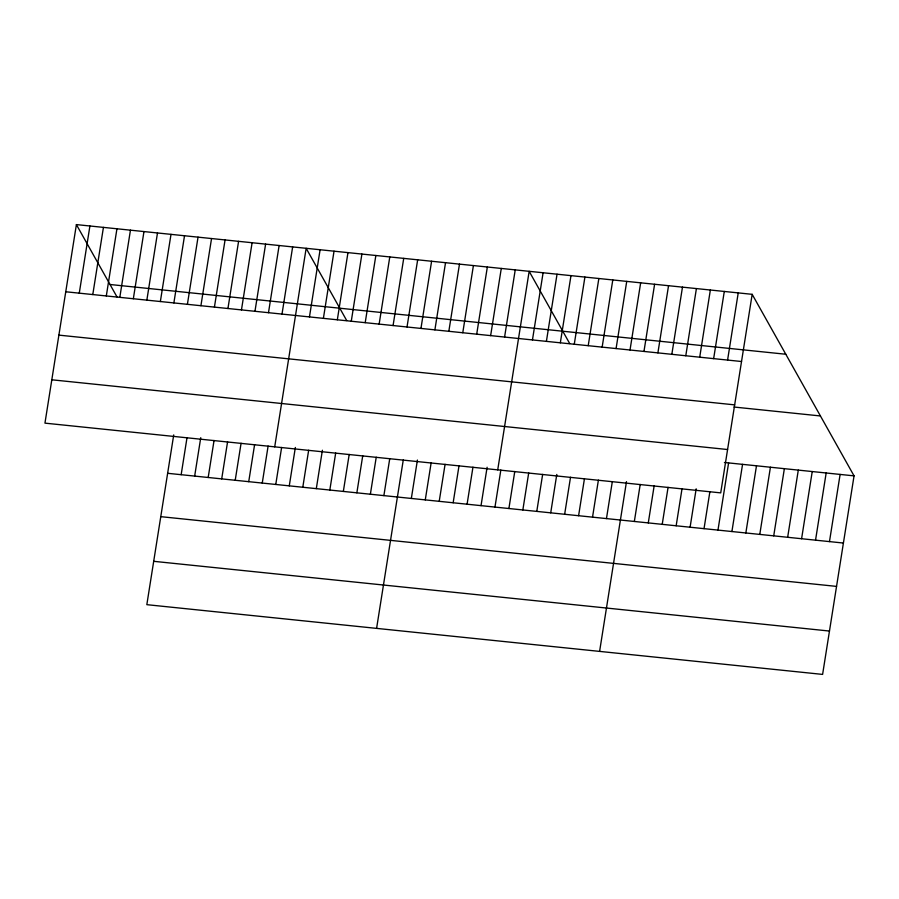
<?xml version="1.0" encoding="UTF-8"?>
<svg xmlns="http://www.w3.org/2000/svg" width="899" height="899" viewBox="0 0 899 899"><rect width="100%" height="100%" fill="white"/><g stroke="black" fill="none" stroke-linecap="round" stroke-linejoin="round"><path stroke-width="1.35" d="M76.393 224.593L44.95 423.137L720.717 492.877L752.171 294.333L76.393 224.593L116.949 296.839M79.269 293.164L89.911 225.986M92.788 294.557L103.43 227.38M106.307 295.962L116.949 228.773M119.814 297.355L130.456 230.166M133.333 298.749L143.975 231.56M146.852 300.142L157.494 232.965M160.359 301.536L171.001 234.358M173.878 302.929L184.52 235.752M187.397 304.323L198.038 237.145M173.721 434.914L146.829 604.667L822.607 674.407L854.05 475.863L752.171 294.333M200.915 305.716L211.546 238.538M181.16 474.694L187.014 437.678M214.423 307.121L225.065 239.932M194.667 476.088L200.747 437.701M227.941 308.514L238.583 241.325M208.186 477.493L214.052 440.465M241.46 309.908L252.102 242.719M221.705 478.886L227.571 441.858M254.968 311.301L265.61 244.123M235.212 480.28L241.078 443.263M268.486 312.695L279.128 245.517M248.731 481.673L254.597 444.657M282.005 314.088L292.647 246.91M262.25 483.066L268.116 446.05M274.712 446.848L306.154 248.304L346.711 320.55M275.768 484.46L281.623 447.444M309.458 316.92L320.1 249.742M289.276 485.853L295.355 447.466M323.393 318.358L334.035 251.181M302.794 487.247L308.66 450.23M337.327 319.797L347.969 252.619M316.313 488.64L322.393 450.253M351.273 321.235L361.904 254.057M329.821 490.045L335.687 453.017M365.208 322.674L375.849 255.496M343.339 491.438L349.205 454.422M379.142 324.112L389.784 256.934M356.858 492.832L362.724 455.815M393.077 325.55L403.718 258.373M370.377 494.225L376.232 457.209M407.022 326.989L417.664 259.811M383.884 495.619L389.75 458.602M420.957 328.427L431.599 261.249M376.591 628.379L403.269 459.996M434.891 329.866L445.533 262.688M411.337 498.451L417.417 460.063M448.837 331.304L459.479 264.126M425.272 499.889L431.138 462.873M462.771 332.742L473.413 265.565M439.218 501.327L445.084 464.311M476.706 334.181L487.348 267.003M453.152 502.766L459.018 465.749M490.64 335.619L501.282 268.441M467.087 504.204L472.953 467.188M504.586 337.058L515.228 269.88M481.032 505.643L487.112 467.255M497.72 469.862L529.163 271.318L569.708 343.564M494.967 507.081L500.833 470.065M532.455 339.934L543.097 272.757M508.901 508.519L514.767 471.503M546.401 341.373L557.043 274.195M522.847 509.958L528.702 472.941M560.335 342.811L570.977 275.633M536.782 511.396L542.648 474.38M574.27 344.25L584.912 277.072M550.716 512.835L556.796 474.447M588.216 345.688L598.846 278.51M564.651 514.273L570.517 477.257M602.15 347.126L612.792 279.949M578.596 515.711L584.451 478.695M616.085 348.565L626.727 281.387M592.531 517.15L598.397 480.133M630.019 350.003L640.661 282.825M606.465 518.588L612.331 481.572M643.965 351.442L654.607 284.264M599.599 651.393L626.491 481.639M657.899 352.88L668.541 285.702M634.346 521.465L640.212 484.449M671.834 354.318L682.476 287.141M648.28 522.903L654.146 485.887M685.78 355.757L696.41 288.579M662.215 524.342L668.081 487.325M699.714 357.195L710.356 290.017M676.16 525.78L682.015 488.764M713.649 358.634L724.291 291.456M690.095 527.219L696.174 488.831M727.583 360.072L738.225 292.894M704.029 528.657L709.895 491.641M717.975 530.095L728.606 462.918M731.91 531.534L742.552 464.356M745.844 532.972L756.486 465.794M759.779 534.411L770.421 467.233M773.724 535.849L784.366 468.671M787.659 537.287L798.301 470.11M801.593 538.726L812.235 471.548M815.539 540.164L826.17 472.986M829.474 541.603L840.115 474.425M110.015 284.5L785.782 354.24M65.762 291.77L741.529 361.51M58.896 335.125L734.663 404.865M734.011 407.033L820.427 415.956M51.816 379.794L727.583 449.522M724.425 462.479L854.05 475.863M167.641 473.301L843.408 543.041M160.775 516.655L836.542 586.395M153.695 561.313L829.474 631.053"/></g></svg>
